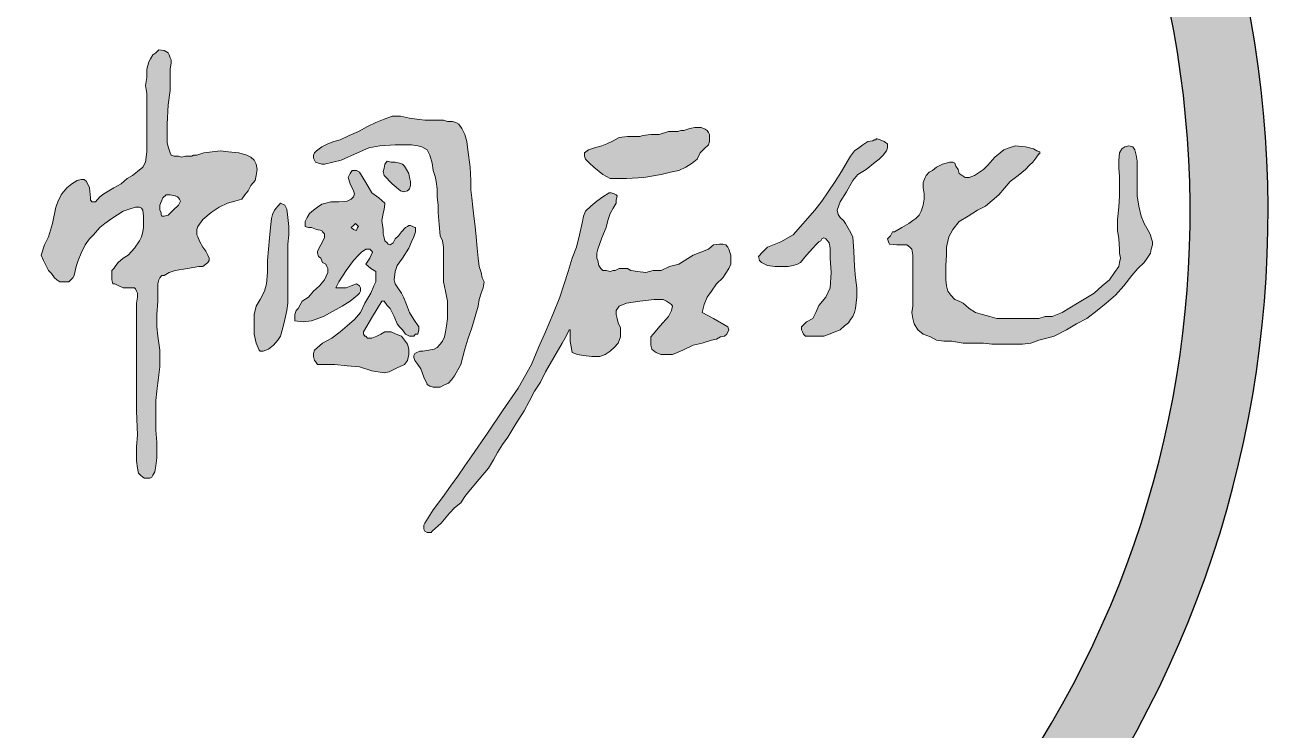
# Model space of a CAD drawing. Extents: x 24843 to 27502, y -10108 to -7552.
# Drawn here: x 27223.53 to 27230.57, y -9337.44 to -9333.45 of the extents above; entities that cross this region are included whole.
import ezdxf

# ---------------------------------------------------------------- set-up
doc = ezdxf.new("R2010")
doc.units = 0
doc.layers.get('0').update_dxf_attribs({"linetype": 'CONTINUOUS'})

msp = doc.modelspace()

# ---------------------------------------------------------------- hatches: boundary and pattern name
h = msp.add_hatch(color=1)
h.paths.add_polyline_path([(27228.4896, -9338.5134), (27228.8452, -9338.7813, 1.781679), (27218.5811, -9336.5016), (27218.9095, -9336.0721, -1.737502)])
h.paths.add_polyline_path([(27219.3606, -9337.1927), (27219.1687, -9337.7455, 0.097177), (27220.7798, -9339.4856), (27220.7798, -9338.9271, -0.098964)])
h = msp.add_hatch(color=0)
h.paths.add_polyline_path([(27224.5518, -9334.7285), (27224.5343, -9334.7055), (27224.5178, -9334.6761), (27224.5059, -9334.6476), (27224.4994, -9334.6357), (27224.4994, -9334.6182), (27224.4994, -9334.6063), (27224.5059, -9334.5897), (27224.5343, -9334.5484), (27224.5812, -9334.5089), (27224.6272, -9334.4794), (27224.6731, -9334.4565), (27224.7145, -9334.4445), (27224.7549, -9334.4335), (27224.7724, -9334.4096), (27224.7899, -9334.3866), (27224.8064, -9334.3572), (27224.8303, -9334.3287), (27224.8358, -9334.2993), (27224.8413, -9334.2653), (27224.8358, -9334.2359), (27224.8248, -9334.2129), (27224.8064, -9334.1954), (27224.7834, -9334.1844), (27224.7375, -9334.1715), (27224.6796, -9334.166), (27224.6336, -9334.1605), (27224.5867, -9334.166), (27224.5399, -9334.1715), (27224.4994, -9334.1844), (27224.482, -9334.1844), (27224.4709, -9334.1899), (27224.4535, -9334.1899), (27224.436, -9334.1899), (27224.413, -9334.1954), (27224.3956, -9334.1899), (27224.3717, -9334.1899), (27224.3551, -9334.1844), (27224.3487, -9334.1715), (27224.3432, -9334.155), (27224.3377, -9334.1375), (27224.3321, -9334.1136), (27224.3321, -9334.0677), (27224.3321, -9334.0098), (27224.3377, -9333.8995), (27224.3487, -9333.8186), (27224.3487, -9333.7782), (27224.3487, -9333.7313), (27224.3487, -9333.6973), (27224.3551, -9333.6624), (27224.3551, -9333.6449), (27224.3487, -9333.6339), (27224.3432, -9333.6164), (27224.3377, -9333.6045), (27224.3147, -9333.5925), (27224.2853, -9333.587), (27224.2678, -9333.6045), (27224.2503, -9333.6164), (27224.2384, -9333.6394), (27224.2274, -9333.6559), (27224.2163, -9333.6973), (27224.2163, -9333.7442), (27224.2099, -9333.7892), (27224.2163, -9333.8361), (27224.2163, -9333.9059), (27224.2163, -9333.9749), (27224.2163, -9334.0447), (27224.2163, -9334.1081), (27224.2163, -9334.166), (27224.2099, -9334.2239), (27224.1934, -9334.2533), (27224.1639, -9334.2763), (27224.1355, -9334.2993), (27224.106, -9334.3177), (27224.0711, -9334.3462), (27224.0307, -9334.3692), (27224.0022, -9334.3866), (27223.9728, -9334.4041), (27223.9498, -9334.4206), (27223.9259, -9334.45), (27223.9149, -9334.45), (27223.9029, -9334.45), (27223.9029, -9334.4445), (27223.8974, -9334.439), (27223.8974, -9334.4271), (27223.8919, -9334.3692), (27223.8744, -9334.3342), (27223.8625, -9334.3232), (27223.845, -9334.3232), (27223.822, -9334.3287), (27223.7926, -9334.3462), (27223.7641, -9334.3692), (27223.7347, -9334.4041), (27223.7173, -9334.439), (27223.7007, -9334.4794), (27223.6823, -9334.5723), (27223.6594, -9334.6476), (27223.6364, -9334.6936), (27223.6189, -9334.7515), (27223.6309, -9334.7809), (27223.6594, -9334.8388), (27223.6768, -9334.8554), (27223.6943, -9334.8793), (27223.7062, -9334.8912), (27223.7237, -9334.9022), (27223.7402, -9334.9022), (27223.7641, -9334.9022), (27223.7752, -9334.9022), (27223.7871, -9334.8912), (27223.7981, -9334.8793), (27223.8046, -9334.8673), (27223.8165, -9334.8158), (27223.8276, -9334.7809), (27223.845, -9334.7396), (27223.868, -9334.6936), (27223.8919, -9334.6587), (27223.9149, -9334.6357), (27223.9498, -9334.5953), (27223.9783, -9334.5723), (27224.0187, -9334.5429), (27224.0831, -9334.5024), (27224.1171, -9334.4905), (27224.152, -9334.4794), (27224.1639, -9334.4794), (27224.175, -9334.4794), (27224.1869, -9334.485), (27224.1934, -9334.4969), (27224.1989, -9334.5309), (27224.1989, -9334.5603), (27224.1989, -9334.5953), (27224.1934, -9334.6182), (27224.1869, -9334.6476), (27224.175, -9334.6706), (27224.1465, -9334.7111), (27224.1116, -9334.7515), (27224.0831, -9334.769), (27224.0537, -9334.7919), (27224.0417, -9334.8103), (27224.0307, -9334.8269), (27224.0187, -9334.8388), (27224.0187, -9334.8554), (27224.0187, -9334.8793), (27224.0187, -9334.8912), (27224.0252, -9334.9133), (27224.0362, -9334.9133), (27224.0592, -9334.9252), (27224.0831, -9334.9372), (27224.1116, -9334.9372), (27224.1355, -9334.9372), (27224.1465, -9334.9372), (27224.152, -9334.9427), (27224.1575, -9334.9546), (27224.1639, -9334.9657), (27224.1639, -9334.9886), (27224.1575, -9335.0236), (27224.1575, -9335.0759), (27224.1575, -9335.1228), (27224.1575, -9335.1862), (27224.1575, -9335.2267), (27224.1575, -9335.371), (27224.1575, -9335.4987), (27224.1575, -9335.6329), (27224.1639, -9335.7717), (27224.1575, -9335.8351), (27224.1575, -9335.916), (27224.1639, -9335.9574), (27224.1695, -9335.9859), (27224.1805, -9335.9969), (27224.1934, -9336.0088), (27224.2044, -9336.0153), (27224.2163, -9336.0153), (27224.2329, -9336.0153), (27224.2448, -9336.0088), (27224.2503, -9335.9969), (27224.2623, -9335.9794), (27224.2678, -9335.9454), (27224.2742, -9335.8986), (27224.2742, -9335.8112), (27224.2678, -9335.7423), (27224.2678, -9335.6908), (27224.2678, -9335.6329), (27224.2678, -9335.575), (27224.2742, -9335.5226), (27224.2798, -9335.4758), (27224.2853, -9335.4289), (27224.2908, -9335.3839), (27224.2908, -9335.337), (27224.2908, -9335.2901), (27224.2853, -9335.2506), (27224.2798, -9335.2092), (27224.2742, -9335.1568), (27224.2742, -9335.0879), (27224.2798, -9335.0125), (27224.2798, -9334.9546), (27224.2798, -9334.9133), (27224.2853, -9334.8912), (27224.2908, -9334.8793), (27224.3027, -9334.8673), (27224.3147, -9334.8673), (27224.3432, -9334.8498), (27224.3781, -9334.8388), (27224.448, -9334.8269), (27224.5114, -9334.8158), (27224.5343, -9334.8158), (27224.5518, -9334.803), (27224.5628, -9334.7919), (27224.5693, -9334.7809), (27224.5693, -9334.769), (27224.5628, -9334.7515)])
h.paths.add_polyline_path([(27224.3147, -9334.5309), (27224.3027, -9334.5309), (27224.2972, -9334.5199), (27224.2972, -9334.5089), (27224.2908, -9334.4969), (27224.2908, -9334.4675), (27224.2972, -9334.45), (27224.3082, -9334.4271), (27224.3266, -9334.4096), (27224.3487, -9334.4096), (27224.3781, -9334.4151), (27224.39, -9334.4206), (27224.3956, -9334.4271), (27224.4011, -9334.4335), (27224.4075, -9334.4445), (27224.3956, -9334.4675), (27224.3662, -9334.4969), (27224.3377, -9334.5254)], flags=16)
h = msp.add_hatch(color=0)
h.paths.add_polyline_path([(27225.016, -9334.8673), (27225.016, -9334.8158), (27225.016, -9334.7515), (27225.016, -9334.6881), (27225.0215, -9334.6357), (27225.0215, -9334.5897), (27225.016, -9334.5374), (27225.0104, -9334.4905), (27224.9976, -9334.4675), (27224.9746, -9334.4565), (27224.9581, -9334.473), (27224.9397, -9334.4969), (27224.9286, -9334.5199), (27224.9222, -9334.5429), (27224.9167, -9334.5953), (27224.9112, -9334.6532), (27224.9057, -9334.7166), (27224.9002, -9334.7809), (27224.9002, -9334.8498), (27224.8937, -9334.9133), (27224.8827, -9334.9546), (27224.8588, -9335.0015), (27224.8358, -9335.041), (27224.8248, -9335.0879), (27224.8248, -9335.1339), (27224.8248, -9335.1982), (27224.8358, -9335.2506), (27224.8533, -9335.2901), (27224.8588, -9335.2956), (27224.8763, -9335.2956), (27224.9057, -9335.2846), (27224.9342, -9335.2616), (27224.9581, -9335.2322), (27224.9746, -9335.2092), (27224.9865, -9335.1633), (27224.9976, -9335.1164), (27225.0104, -9335.0649), (27225.016, -9335.0236), (27225.016, -9334.9776), (27225.016, -9334.9372)])
h.paths.add_polyline_path([(27225.6998, -9335.2846), (27225.6933, -9335.2561), (27225.6759, -9335.2322), (27225.6584, -9335.2092), (27225.629, -9335.1982), (27225.6005, -9335.1862), (27225.5656, -9335.1862), (27225.5426, -9335.1982), (27225.5196, -9335.2092), (27225.4902, -9335.2212), (27225.4672, -9335.2212), (27225.4562, -9335.2092), (27225.4507, -9335.2092), (27225.4443, -9335.1982), (27225.4443, -9335.1862), (27225.4957, -9335.0989), (27225.5481, -9335.0125), (27225.5546, -9335.0125), (27225.5601, -9335.0125), (27225.5775, -9335.0355), (27225.595, -9335.053), (27225.618, -9335.0989), (27225.6354, -9335.1403), (27225.6474, -9335.1568), (27225.6649, -9335.1743), (27225.6814, -9335.1982), (27225.7053, -9335.2092), (27225.7163, -9335.2092), (27225.7283, -9335.2092), (27225.7393, -9335.1982), (27225.7512, -9335.1982), (27225.7568, -9335.1743), (27225.7568, -9335.1568), (27225.7283, -9335.1164), (27225.7053, -9335.0759), (27225.6869, -9335.03), (27225.6704, -9334.9886), (27225.6584, -9334.9657), (27225.6419, -9334.9427), (27225.6235, -9334.9133), (27225.618, -9334.8912), (27225.6235, -9334.8443), (27225.6354, -9334.8103), (27225.6649, -9334.769), (27225.6998, -9334.7111), (27225.7163, -9334.6761), (27225.7283, -9334.6476), (27225.7393, -9334.6182), (27225.7393, -9334.5953), (27225.7338, -9334.5953), (27225.7228, -9334.5897), (27225.7108, -9334.5833), (27225.6998, -9334.5833), (27225.6933, -9334.5897), (27225.6814, -9334.5953), (27225.6584, -9334.6182), (27225.6419, -9334.6412), (27225.6235, -9334.6587), (27225.6125, -9334.6817), (27225.6005, -9334.6881), (27225.595, -9334.6936), (27225.584, -9334.6881), (27225.5775, -9334.6817), (27225.5656, -9334.6706), (27225.5601, -9334.6532), (27225.5546, -9334.6302), (27225.5546, -9334.6063), (27225.5481, -9334.5539), (27225.5546, -9334.5144), (27225.5601, -9334.4905), (27225.5656, -9334.462), (27225.5656, -9334.4565), (27225.5316, -9334.4271), (27225.4902, -9334.3986), (27225.4562, -9334.3397), (27225.4213, -9334.2818), (27225.4038, -9334.2708), (27225.3799, -9334.2708), (27225.3689, -9334.2883), (27225.3569, -9334.3113), (27225.3689, -9334.3462), (27225.3864, -9334.3866), (27225.3928, -9334.4041), (27225.3864, -9334.4206), (27225.3744, -9334.4335), (27225.3514, -9334.4445), (27225.3046, -9334.45), (27225.2595, -9334.45), (27225.2301, -9334.4565), (27225.2071, -9334.462), (27225.1832, -9334.4794), (27225.1603, -9334.4969), (27225.1373, -9334.5144), (27225.1253, -9334.5374), (27225.1134, -9334.5603), (27225.1134, -9334.5897), (27225.1318, -9334.5953), (27225.1492, -9334.5953), (27225.1777, -9334.6063), (27225.2071, -9334.6118), (27225.2126, -9334.6182), (27225.2237, -9334.6302), (27225.2237, -9334.6412), (27225.2237, -9334.6532), (27225.2016, -9334.6936), (27225.1832, -9334.7285), (27225.1832, -9334.7396), (27225.1888, -9334.7579), (27225.2016, -9334.769), (27225.2126, -9334.7919), (27225.2301, -9334.803), (27225.2356, -9334.8158), (27225.2411, -9334.8269), (27225.2411, -9334.8498), (27225.2237, -9334.8912), (27225.1952, -9334.9252), (27225.1603, -9334.9546), (27225.1318, -9334.9886), (27225.0968, -9335.0125), (27225.0739, -9335.053), (27225.0619, -9335.0649), (27225.0555, -9335.0879), (27225.0555, -9335.1109), (27225.0555, -9335.1228), (27225.1024, -9335.1283), (27225.1492, -9335.1228), (27225.2182, -9335.0989), (27225.3229, -9335.041), (27225.3689, -9335.0125), (27225.4093, -9334.9776), (27225.4213, -9334.9657), (27225.4268, -9334.9546), (27225.4268, -9334.9372), (27225.4213, -9334.9252), (27225.4038, -9334.9133), (27225.3744, -9334.9252), (27225.3459, -9334.9372), (27225.3229, -9334.9372), (27225.3046, -9334.9372), (27225.288, -9334.9372), (27225.3046, -9334.9022), (27225.3459, -9334.8388), (27225.3864, -9334.7809), (27225.4149, -9334.7515), (27225.4323, -9334.734), (27225.4562, -9334.7166), (27225.4672, -9334.7166), (27225.4792, -9334.7166), (27225.4902, -9334.7285), (27225.4957, -9334.734), (27225.4792, -9334.769), (27225.4562, -9334.803), (27225.4847, -9334.8269), (27225.5141, -9334.8443), (27225.5141, -9334.8673), (27225.5141, -9334.9022), (27225.5022, -9334.9252), (27225.4847, -9334.9657), (27225.4507, -9335.0236), (27225.4268, -9335.0759), (27225.3928, -9335.1164), (27225.3514, -9335.1513), (27225.311, -9335.1862), (27225.265, -9335.2212), (27225.2126, -9335.2506), (27225.1658, -9335.2901), (27225.1603, -9335.3076), (27225.1603, -9335.325), (27225.1658, -9335.348), (27225.1722, -9335.3544), (27225.1832, -9335.371), (27225.1952, -9335.371), (27225.2356, -9335.371), (27225.2825, -9335.371), (27225.3514, -9335.3774), (27225.4213, -9335.3839), (27225.4902, -9335.4059), (27225.5601, -9335.4179), (27225.5895, -9335.4123), (27225.6354, -9335.3894), (27225.6759, -9335.371), (27225.6933, -9335.348), (27225.6998, -9335.314)])
h.paths.add_polyline_path([(27225.4038, -9334.6118), (27225.3864, -9334.6063), (27225.3744, -9334.5953), (27225.3864, -9334.5833), (27225.3983, -9334.5723), (27225.4093, -9334.5833), (27225.4149, -9334.5897), (27225.4093, -9334.5953)], flags=16)
h.paths.add_polyline_path([(27226.0353, -9334.155), (27226.0297, -9334.1081), (27226.0178, -9334.0677), (27226.0003, -9334.0328), (27225.9829, -9334.0098), (27225.9663, -9333.9988), (27225.9479, -9333.9932), (27225.9194, -9333.9932), (27225.8965, -9333.9868), (27225.8386, -9333.9868), (27225.7917, -9333.9868), (27225.7457, -9333.9804), (27225.7053, -9333.9749), (27225.6529, -9333.9638), (27225.606, -9333.9638), (27225.5601, -9333.9804), (27225.5141, -9333.9988), (27225.4672, -9334.0217), (27225.4149, -9334.0502), (27225.3634, -9334.0741), (27225.311, -9334.0971), (27225.2761, -9334.1081), (27225.2411, -9334.1201), (27225.2071, -9334.1375), (27225.1777, -9334.1605), (27225.1658, -9334.1715), (27225.1603, -9334.1844), (27225.1603, -9334.201), (27225.1658, -9334.2129), (27225.1722, -9334.2239), (27225.1888, -9334.2295), (27225.2071, -9334.2359), (27225.2237, -9334.2359), (27225.2706, -9334.2239), (27225.3165, -9334.2129), (27225.4093, -9334.1715), (27225.4737, -9334.1431), (27225.5371, -9334.132), (27225.6235, -9334.1265), (27225.6704, -9334.1265), (27225.7163, -9334.1265), (27225.7512, -9334.132), (27225.7751, -9334.1375), (27225.8036, -9334.155), (27225.8202, -9334.1844), (27225.833, -9334.2295), (27225.8386, -9334.2708), (27225.8496, -9334.3057), (27225.856, -9334.3342), (27225.8615, -9334.3756), (27225.8615, -9334.4206), (27225.8671, -9334.4675), (27225.8671, -9334.5089), (27225.8726, -9334.5778), (27225.8781, -9334.6412), (27225.891, -9334.6706), (27225.8965, -9334.7055), (27225.8965, -9334.734), (27225.8965, -9334.7579), (27225.8965, -9334.8269), (27225.8965, -9334.9022), (27225.9075, -9334.9546), (27225.9194, -9335.0125), (27225.9194, -9335.0355), (27225.9194, -9335.0649), (27225.9194, -9335.1109), (27225.9139, -9335.1513), (27225.9075, -9335.1862), (27225.902, -9335.2147), (27225.891, -9335.2377), (27225.8781, -9335.2561), (27225.8615, -9335.2736), (27225.8441, -9335.2846), (27225.8147, -9335.2901), (27225.7807, -9335.2956), (27225.7632, -9335.2956), (27225.7457, -9335.3021), (27225.7338, -9335.3076), (27225.7283, -9335.3195), (27225.7283, -9335.3315), (27225.7338, -9335.348), (27225.7512, -9335.371), (27225.7687, -9335.3949), (27225.7862, -9335.4418), (27225.8061, -9335.4868), (27225.8092, -9335.4868), (27225.8202, -9335.4932), (27225.8386, -9335.4987), (27225.8615, -9335.4987), (27225.8781, -9335.4987), (27225.902, -9335.4868), (27225.925, -9335.4758), (27225.9424, -9335.4583), (27225.9599, -9335.4353), (27225.9948, -9335.371), (27226.0178, -9335.2846), (27226.0353, -9335.2267), (27226.0582, -9335.1633), (27226.0766, -9335.0989), (27226.0932, -9335.041), (27226.0987, -9335.0015), (27226.1106, -9334.9657), (27226.1216, -9334.9372), (27226.1281, -9334.9022), (27226.1161, -9334.8793), (27226.1106, -9334.8498), (27226.0987, -9334.8158), (27226.0932, -9334.769), (27226.0876, -9334.7111), (27226.0821, -9334.6476), (27226.0766, -9334.5897), (27226.0693, -9334.5309), (27226.0637, -9334.4794), (27226.0582, -9334.4271), (27226.0527, -9334.3811), (27226.0527, -9334.3287), (27226.0472, -9334.2533)])
h.paths.add_polyline_path([(27225.6759, -9334.2478), (27225.6649, -9334.2359), (27225.6474, -9334.2295), (27225.6235, -9334.2239), (27225.6005, -9334.2239), (27225.5775, -9334.2184), (27225.5656, -9334.2359), (27225.5601, -9334.2589), (27225.5546, -9334.2763), (27225.5601, -9334.2993), (27225.606, -9334.3462), (27225.6529, -9334.3866), (27225.6704, -9334.3921), (27225.6933, -9334.3866), (27225.7053, -9334.3756), (27225.7108, -9334.3572), (27225.7108, -9334.3342), (27225.7053, -9334.3113), (27225.6998, -9334.2883), (27225.6869, -9334.2653)], flags=17)
h = msp.add_hatch(color=0)
h.paths.add_polyline_path([(27227.3505, -9334.1715), (27227.3735, -9334.1486), (27227.3974, -9334.1265), (27227.4029, -9334.1081), (27227.4029, -9334.0852), (27227.4029, -9334.0677), (27227.3974, -9334.0567), (27227.3909, -9334.0447), (27227.379, -9334.0383), (27227.356, -9334.0272), (27227.3211, -9334.0272), (27227.2926, -9334.0328), (27227.2577, -9334.0447), (27227.2402, -9334.0447), (27227.2237, -9334.0502), (27227.1713, -9334.0502), (27227.1189, -9334.0677), (27227.072, -9334.0677), (27227.026, -9334.0741), (27227.0086, -9334.0796), (27226.9856, -9334.0796), (27226.9387, -9334.0796), (27226.8928, -9334.0852), (27226.8579, -9334.1026), (27226.8229, -9334.1201), (27226.7944, -9334.132), (27226.7531, -9334.1431), (27226.7191, -9334.155), (27226.6952, -9334.1715), (27226.6952, -9334.1899), (27226.7016, -9334.2074), (27226.7246, -9334.2295), (27226.7476, -9334.2533), (27226.7999, -9334.2938), (27226.8413, -9334.3177), (27226.8863, -9334.3177), (27226.9332, -9334.3177), (27227.0325, -9334.3113), (27227.1299, -9334.2938), (27227.1823, -9334.2818), (27227.2292, -9334.2708), (27227.2696, -9334.2533), (27227.3045, -9334.2295), (27227.3339, -9334.2074)])
h.paths.add_polyline_path([(27226.9332, -9335.0236), (27227.0086, -9335.0125), (27227.0904, -9335.0015), (27227.1419, -9335.0015), (27227.1593, -9335.0125), (27227.1768, -9335.0236), (27227.1878, -9335.03), (27227.1942, -9335.041), (27227.1878, -9335.0649), (27227.1713, -9335.0989), (27227.1244, -9335.1513), (27227.084, -9335.1982), (27227.072, -9335.2147), (27227.072, -9335.2377), (27227.072, -9335.2616), (27227.0775, -9335.2846), (27227.0904, -9335.2956), (27227.1014, -9335.3021), (27227.1134, -9335.3076), (27227.1299, -9335.314), (27227.1593, -9335.314), (27227.1942, -9335.314), (27227.2521, -9335.2901), (27227.3101, -9335.2616), (27227.3624, -9335.2506), (27227.4148, -9335.2322), (27227.4433, -9335.2267), (27227.4663, -9335.2147), (27227.4893, -9335.2092), (27227.5012, -9335.1982), (27227.5123, -9335.1743), (27227.5067, -9335.1568), (27227.4259, -9335.1109), (27227.3624, -9335.0759), (27227.3735, -9335.03), (27227.3909, -9334.9886), (27227.4148, -9334.9546), (27227.4433, -9334.9133), (27227.4782, -9334.8793), (27227.5123, -9334.8269), (27227.5251, -9334.803), (27227.5251, -9334.769), (27227.5251, -9334.7515), (27227.5123, -9334.7166), (27227.5067, -9334.7055), (27227.4957, -9334.6936), (27227.4782, -9334.6881), (27227.4608, -9334.6881), (27227.4259, -9334.6936), (27227.3974, -9334.7166), (27227.3101, -9334.7515), (27227.2292, -9334.803), (27227.1768, -9334.8158), (27227.1299, -9334.8388), (27227.084, -9334.8388), (27227.0435, -9334.8498), (27226.9966, -9334.8443), (27226.9571, -9334.8388), (27226.9387, -9334.8269), (27226.9158, -9334.8269), (27226.8928, -9334.8269), (27226.8698, -9334.8388), (27226.8579, -9334.8388), (27226.8413, -9334.8443), (27226.8174, -9334.8388), (27226.7999, -9334.8388), (27226.7889, -9334.8269), (27226.777, -9334.8103), (27226.7715, -9334.7809), (27226.765, -9334.769), (27226.765, -9334.7396), (27226.7715, -9334.7166), (27226.7944, -9334.6532), (27226.8174, -9334.5953), (27226.8284, -9334.5539), (27226.8413, -9334.5144), (27226.8579, -9334.485), (27226.8753, -9334.4565), (27226.8753, -9334.439), (27226.8808, -9334.4151), (27226.8753, -9334.4096), (27226.8634, -9334.4041), (27226.8468, -9334.3986), (27226.8349, -9334.3986), (27226.7999, -9334.4206), (27226.765, -9334.4445), (27226.731, -9334.473), (27226.7016, -9334.5024), (27226.6897, -9334.5309), (27226.6841, -9334.5603), (27226.6667, -9334.6357), (27226.6501, -9334.7055), (27226.6262, -9334.769), (27226.6033, -9334.8443), (27226.5803, -9334.9133), (27226.5564, -9334.9886), (27226.5169, -9335.0879), (27226.4755, -9335.1862), (27226.4351, -9335.2736), (27226.3946, -9335.371), (27226.3193, -9335.5052), (27226.2319, -9335.6329), (27226.1455, -9335.7598), (27226.0582, -9335.8875), (27226.0178, -9335.9454), (27225.9773, -9336.0033), (27225.9369, -9336.0603), (27225.891, -9336.1247), (27225.8386, -9336.1945), (27225.7917, -9336.2699), (27225.7862, -9336.2809), (27225.7862, -9336.2928), (27225.7862, -9336.3039), (27225.7917, -9336.3158), (27225.8036, -9336.3223), (27225.8147, -9336.3223), (27225.8266, -9336.3223), (27225.833, -9336.3158), (27225.8845, -9336.2699), (27225.9305, -9336.212), (27225.9599, -9336.1826), (27225.9948, -9336.1541), (27226.0178, -9336.1191), (27226.0408, -9336.0897), (27226.0987, -9336.0208), (27226.1511, -9335.9574), (27226.1796, -9335.9105), (27226.2034, -9335.8691), (27226.2319, -9335.8241), (27226.2604, -9335.7827), (27226.3073, -9335.7074), (27226.3542, -9335.6329), (27226.3827, -9335.5805), (27226.4121, -9335.5226), (27226.4461, -9335.4702), (27226.4755, -9335.4123), (27226.5224, -9335.3315), (27226.5683, -9335.2506), (27226.5913, -9335.2092), (27226.6088, -9335.1743), (27226.6143, -9335.1743), (27226.6143, -9335.2377), (27226.6262, -9335.3021), (27226.6556, -9335.314), (27226.6897, -9335.3195), (27226.7365, -9335.325), (27226.7825, -9335.325), (27226.8119, -9335.314), (27226.8413, -9335.2956), (27226.8634, -9335.2736), (27226.8863, -9335.2506), (27226.8992, -9335.2147), (27226.8992, -9335.1862), (27226.8992, -9335.1633), (27226.8863, -9335.1339), (27226.8808, -9335.1109), (27226.8753, -9335.0879), (27226.8753, -9335.0649), (27226.8928, -9335.041)])
h = msp.add_hatch(color=0)
h.paths.add_polyline_path([(27228.1731, -9334.5723), (27228.1621, -9334.5539), (27228.1437, -9334.5374), (27228.1327, -9334.5199), (27228.1271, -9334.4969), (27228.1437, -9334.45), (27228.1795, -9334.3921), (27228.2145, -9334.3287), (27228.2429, -9334.2938), (27228.2898, -9334.2653), (27228.3413, -9334.2239), (27228.3643, -9334.2074), (27228.3872, -9334.1844), (27228.4056, -9334.1605), (27228.4111, -9334.1431), (27228.4111, -9334.132), (27228.4111, -9334.1201), (27228.4001, -9334.1136), (27228.3928, -9334.1081), (27228.3707, -9334.0971), (27228.3477, -9334.0907), (27228.3477, -9334.0971), (27228.3413, -9334.0971), (27228.3358, -9334.0971), (27228.3293, -9334.1026), (27228.3008, -9334.1081), (27228.2714, -9334.1265), (27228.2485, -9334.1431), (27228.2255, -9334.1605), (27228.2016, -9334.1899), (27228.185, -9334.2184), (27228.1501, -9334.2763), (27228.1152, -9334.3342), (27228.0747, -9334.3921), (27228.0398, -9334.4445), (27227.9994, -9334.4969), (27227.9589, -9334.5429), (27227.9185, -9334.5897), (27227.8781, -9334.6357), (27227.8082, -9334.6761), (27227.7328, -9334.7055), (27227.7034, -9334.734), (27227.6805, -9334.7579), (27227.6869, -9334.7809), (27227.6979, -9334.7919), (27227.7163, -9334.803), (27227.7328, -9334.8103), (27227.7742, -9334.8158), (27227.8137, -9334.8158), (27227.8486, -9334.8158), (27227.8781, -9334.8103), (27227.901, -9334.803), (27227.9185, -9334.7919), (27227.9525, -9334.7515), (27227.9884, -9334.7111), (27228.0049, -9334.6936), (27228.0233, -9334.6761), (27228.0343, -9334.6706), (27228.0398, -9334.6587), (27228.0518, -9334.6532), (27228.0628, -9334.6587), (27228.0803, -9334.6817), (27228.0867, -9334.7111), (27228.0867, -9334.7396), (27228.0867, -9334.769), (27228.0922, -9334.8498), (27228.0867, -9334.9372), (27228.0628, -9334.9886), (27228.0233, -9335.0355), (27228.0049, -9335.0759), (27227.9884, -9335.1109), (27227.9525, -9335.1283), (27227.924, -9335.1568), (27227.924, -9335.1743), (27227.9295, -9335.1862), (27227.936, -9335.1982), (27227.947, -9335.2092), (27227.9819, -9335.2092), (27228.0168, -9335.2092), (27228.0518, -9335.2092), (27228.0803, -9335.1982), (27228.1152, -9335.1862), (27228.1437, -9335.1743), (27228.1676, -9335.1513), (27228.1906, -9335.1339), (27228.2016, -9335.1164), (27228.2145, -9335.0989), (27228.2255, -9335.0759), (27228.231, -9335.053), (27228.2374, -9334.9886), (27228.2374, -9334.9372), (27228.231, -9334.8793), (27228.2255, -9334.8158), (27228.22, -9334.7285), (27228.2145, -9334.6476), (27228.1961, -9334.6118)])
h.paths.add_polyline_path([(27228.7825, -9334.6063), (27228.8165, -9334.5603), (27228.8689, -9334.5309), (27228.9212, -9334.4969), (27228.9672, -9334.473), (27229.0426, -9334.4096), (27229.106, -9334.3342), (27229.1519, -9334.2993), (27229.1933, -9334.2653), (27229.2163, -9334.2414), (27229.2337, -9334.2239), (27229.2512, -9334.201), (27229.2677, -9334.178), (27229.2742, -9334.178), (27229.2742, -9334.166), (27229.2567, -9334.1605), (27229.2393, -9334.1486), (27229.1933, -9334.1375), (27229.1354, -9334.132), (27229.1005, -9334.1431), (27229.0711, -9334.155), (27229.0187, -9334.1954), (27228.9791, -9334.2414), (27228.9553, -9334.2653), (27228.9323, -9334.2818), (27228.9038, -9334.2993), (27228.8744, -9334.3113), (27228.8514, -9334.3113), (27228.8339, -9334.2993), (27228.8165, -9334.2883), (27228.811, -9334.2653), (27228.799, -9334.2478), (27228.7935, -9334.2295), (27228.7825, -9334.2239), (27228.7641, -9334.2239), (27228.7236, -9334.2359), (27228.6887, -9334.2533), (27228.6657, -9334.2708), (27228.6483, -9334.2818), (27228.6308, -9334.2993), (27228.6253, -9334.3113), (27228.6133, -9334.3397), (27228.6133, -9334.3692), (27228.6198, -9334.4041), (27228.6198, -9334.4335), (27228.6133, -9334.4675), (27228.6023, -9334.5024), (27228.5913, -9334.5254), (27228.5729, -9334.5429), (27228.5554, -9334.5539), (27228.5325, -9334.5723), (27228.492, -9334.5953), (27228.4516, -9334.6182), (27228.4396, -9334.6182), (27228.4286, -9334.6412), (27228.4167, -9334.6532), (27228.4111, -9334.6587), (27228.4167, -9334.6761), (27228.4222, -9334.6881), (27228.4635, -9334.6936), (27228.5031, -9334.6936), (27228.5205, -9334.6936), (27228.5389, -9334.7055), (27228.5499, -9334.7166), (27228.5554, -9334.7515), (27228.5554, -9334.8158), (27228.5554, -9334.8793), (27228.5554, -9334.9427), (27228.5554, -9335.0125), (27228.5554, -9335.041), (27228.5499, -9335.0759), (27228.5554, -9335.1109), (27228.5619, -9335.1403), (27228.5839, -9335.1743), (27228.6133, -9335.1982), (27228.6547, -9335.2147), (27228.6887, -9335.2322), (27228.7301, -9335.2377), (27228.776, -9335.2377), (27228.8404, -9335.2506), (27228.9038, -9335.2506), (27228.9553, -9335.2506), (27229.0021, -9335.2561), (27229.0885, -9335.2561), (27229.1758, -9335.2561), (27229.2227, -9335.2506), (27229.2677, -9335.2322), (27229.3146, -9335.2212), (27229.356, -9335.2092), (27229.4249, -9335.1743), (27229.4828, -9335.1403), (27229.5407, -9335.1109), (27229.5986, -9335.0649), (27229.6501, -9335.0236), (27229.7025, -9334.9776), (27229.7494, -9334.9252), (27229.7962, -9334.8673), (27229.8302, -9334.8269), (27229.8652, -9334.7919), (27229.8826, -9334.769), (27229.9001, -9334.7396), (27229.9056, -9334.7166), (27229.912, -9334.6936), (27229.912, -9334.6761), (27229.9056, -9334.6532), (27229.9001, -9334.6357), (27229.8881, -9334.6118), (27229.8652, -9334.5723), (27229.8486, -9334.5309), (27229.8358, -9334.473), (27229.8247, -9334.4151), (27229.8247, -9334.3517), (27229.8247, -9334.2653), (27229.8247, -9334.2184), (27229.8192, -9334.1844), (27229.8128, -9334.155), (27229.8018, -9334.1375), (27229.7779, -9334.132), (27229.7549, -9334.1375), (27229.7383, -9334.1486), (27229.7264, -9334.1715), (27229.7209, -9334.2129), (27229.7209, -9334.2589), (27229.7264, -9334.3057), (27229.7264, -9334.3462), (27229.7264, -9334.4151), (27229.7209, -9334.4794), (27229.7144, -9334.5484), (27229.7144, -9334.6118), (27229.7209, -9334.6587), (27229.7264, -9334.7166), (27229.7264, -9334.7396), (27229.7319, -9334.769), (27229.7264, -9334.7919), (27229.7209, -9334.8158), (27229.697, -9334.8498), (27229.6685, -9334.8912), (27229.628, -9334.9252), (27229.5812, -9334.9657), (27229.4883, -9335.0236), (27229.401, -9335.0759), (27229.3725, -9335.0879), (27229.344, -9335.0989), (27229.3036, -9335.0989), (27229.2677, -9335.1109), (27229.2227, -9335.1109), (27229.1703, -9335.1109), (27229.1234, -9335.1109), (27229.0711, -9335.1109), (27229.0315, -9335.1109), (27228.9902, -9335.0989), (27228.9497, -9335.0879), (27228.9093, -9335.0759), (27228.8744, -9335.053), (27228.8404, -9335.0236), (27228.8165, -9335.0125), (27228.7935, -9335.0015), (27228.7696, -9334.9776), (27228.753, -9334.9546), (27228.7466, -9334.9252), (27228.7411, -9334.8912), (27228.7411, -9334.8443), (27228.7411, -9334.8103), (27228.7466, -9334.7515), (27228.7466, -9334.7055), (27228.7586, -9334.6476)])

# ---------------------------------------------------------------- linework, layer by layer
at = {"color": 0, "lineweight": 0}
for points in [[(27224.2853, -9333.587), (27224.3147, -9333.5925), (27224.3377, -9333.6045), (27224.3432, -9333.6164), (27224.3487, -9333.6339), (27224.3551, -9333.6449), (27224.3551, -9333.6624), (27224.3487, -9333.6973), (27224.3487, -9333.7313), (27224.3487, -9333.7782), (27224.3487, -9333.8186), (27224.3377, -9333.8995), (27224.3321, -9334.0098), (27224.3321, -9334.0677), (27224.3321, -9334.1136), (27224.3377, -9334.1375), (27224.3432, -9334.155), (27224.3487, -9334.1715), (27224.3551, -9334.1844), (27224.3717, -9334.1899), (27224.3956, -9334.1899), (27224.413, -9334.1954), (27224.436, -9334.1899), (27224.4535, -9334.1899), (27224.4709, -9334.1899), (27224.482, -9334.1844), (27224.4994, -9334.1844), (27224.5399, -9334.1715), (27224.5867, -9334.166), (27224.6336, -9334.1605), (27224.6796, -9334.166), (27224.7375, -9334.1715), (27224.7834, -9334.1844), (27224.8064, -9334.1954), (27224.8248, -9334.2129), (27224.8358, -9334.2359), (27224.8413, -9334.2653), (27224.8358, -9334.2993), (27224.8303, -9334.3287), (27224.8064, -9334.3572), (27224.7899, -9334.3866), (27224.7724, -9334.4096), (27224.7549, -9334.4335), (27224.7145, -9334.4445), (27224.6731, -9334.4565), (27224.6272, -9334.4794), (27224.5812, -9334.5089), (27224.5343, -9334.5484), (27224.5059, -9334.5897), (27224.4994, -9334.6063), (27224.4994, -9334.6182), (27224.4994, -9334.6357), (27224.5059, -9334.6476), (27224.5178, -9334.6761), (27224.5343, -9334.7055), (27224.5518, -9334.7285), (27224.5628, -9334.7515), (27224.5693, -9334.769), (27224.5693, -9334.7809), (27224.5628, -9334.7919), (27224.5518, -9334.803), (27224.5343, -9334.8158), (27224.5114, -9334.8158), (27224.448, -9334.8269), (27224.3781, -9334.8388), (27224.3432, -9334.8498), (27224.3147, -9334.8673), (27224.3027, -9334.8673), (27224.2908, -9334.8793), (27224.2853, -9334.8912), (27224.2798, -9334.9133), (27224.2798, -9334.9546), (27224.2798, -9335.0125), (27224.2742, -9335.0879), (27224.2742, -9335.1568), (27224.2798, -9335.2092), (27224.2853, -9335.2506), (27224.2908, -9335.2901), (27224.2908, -9335.337), (27224.2908, -9335.3839), (27224.2853, -9335.4289), (27224.2798, -9335.4758), (27224.2742, -9335.5226), (27224.2678, -9335.575), (27224.2678, -9335.6329), (27224.2678, -9335.6908), (27224.2678, -9335.7423), (27224.2742, -9335.8112), (27224.2742, -9335.8986), (27224.2678, -9335.9454), (27224.2623, -9335.9794), (27224.2503, -9335.9969), (27224.2448, -9336.0088), (27224.2329, -9336.0153), (27224.2163, -9336.0153), (27224.2044, -9336.0153), (27224.1934, -9336.0088), (27224.1805, -9335.9969), (27224.1695, -9335.9859), (27224.1639, -9335.9574), (27224.1575, -9335.916), (27224.1575, -9335.8351), (27224.1639, -9335.7717), (27224.1575, -9335.6329), (27224.1575, -9335.4987), (27224.1575, -9335.371), (27224.1575, -9335.2267), (27224.1575, -9335.1862), (27224.1575, -9335.1228), (27224.1575, -9335.0759), (27224.1575, -9335.0236), (27224.1639, -9334.9886), (27224.1639, -9334.9657), (27224.1575, -9334.9546), (27224.152, -9334.9427), (27224.1465, -9334.9372), (27224.1355, -9334.9372), (27224.1116, -9334.9372), (27224.0831, -9334.9372), (27224.0592, -9334.9252), (27224.0362, -9334.9133), (27224.0252, -9334.9133), (27224.0187, -9334.8912), (27224.0187, -9334.8793), (27224.0187, -9334.8554), (27224.0187, -9334.8388), (27224.0307, -9334.8269), (27224.0417, -9334.8103), (27224.0537, -9334.7919), (27224.0831, -9334.769), (27224.1116, -9334.7515), (27224.1465, -9334.7111), (27224.175, -9334.6706), (27224.1869, -9334.6476), (27224.1934, -9334.6182), (27224.1989, -9334.5953), (27224.1989, -9334.5603), (27224.1989, -9334.5309), (27224.1934, -9334.4969), (27224.1869, -9334.485), (27224.175, -9334.4794), (27224.1639, -9334.4794), (27224.152, -9334.4794), (27224.1171, -9334.4905), (27224.0831, -9334.5024), (27224.0187, -9334.5429), (27223.9783, -9334.5723), (27223.9498, -9334.5953), (27223.9149, -9334.6357), (27223.8919, -9334.6587), (27223.868, -9334.6936), (27223.845, -9334.7396), (27223.8276, -9334.7809), (27223.8165, -9334.8158), (27223.8046, -9334.8673), (27223.7981, -9334.8793), (27223.7871, -9334.8912), (27223.7752, -9334.9022), (27223.7641, -9334.9022), (27223.7402, -9334.9022), (27223.7237, -9334.9022), (27223.7062, -9334.8912), (27223.6943, -9334.8793), (27223.6768, -9334.8554), (27223.6594, -9334.8388), (27223.6309, -9334.7809), (27223.6189, -9334.7515), (27223.6364, -9334.6936), (27223.6594, -9334.6476), (27223.6823, -9334.5723), (27223.7007, -9334.4794), (27223.7173, -9334.439), (27223.7347, -9334.4041), (27223.7641, -9334.3692), (27223.7926, -9334.3462), (27223.822, -9334.3287), (27223.845, -9334.3232), (27223.8625, -9334.3232), (27223.8744, -9334.3342), (27223.8919, -9334.3692), (27223.8974, -9334.4271), (27223.8974, -9334.439), (27223.9029, -9334.4445), (27223.9029, -9334.45), (27223.9149, -9334.45), (27223.9259, -9334.45), (27223.9498, -9334.4206), (27223.9728, -9334.4041), (27224.0022, -9334.3866), (27224.0307, -9334.3692), (27224.0711, -9334.3462), (27224.106, -9334.3177), (27224.1355, -9334.2993), (27224.1639, -9334.2763), (27224.1934, -9334.2533), (27224.2099, -9334.2239), (27224.2163, -9334.166), (27224.2163, -9334.1081), (27224.2163, -9334.0447), (27224.2163, -9333.9749), (27224.2163, -9333.9059), (27224.2163, -9333.8361), (27224.2099, -9333.7892), (27224.2163, -9333.7442), (27224.2163, -9333.6973), (27224.2274, -9333.6559), (27224.2384, -9333.6394), (27224.2503, -9333.6164), (27224.2678, -9333.6045), (27224.2853, -9333.587)], [(27225.606, -9333.9638), (27225.6529, -9333.9638), (27225.7053, -9333.9749), (27225.7457, -9333.9804), (27225.7917, -9333.9868), (27225.8386, -9333.9868), (27225.8965, -9333.9868), (27225.9194, -9333.9932), (27225.9479, -9333.9932), (27225.9663, -9333.9988), (27225.9829, -9334.0098), (27226.0003, -9334.0328), (27226.0178, -9334.0677), (27226.0297, -9334.1081), (27226.0353, -9334.155), (27226.0472, -9334.2533), (27226.0527, -9334.3287), (27226.0527, -9334.3811), (27226.0582, -9334.4271), (27226.0637, -9334.4794), (27226.0693, -9334.5309), (27226.0766, -9334.5897), (27226.0821, -9334.6476), (27226.0876, -9334.7111), (27226.0932, -9334.769), (27226.0987, -9334.8158), (27226.1106, -9334.8498), (27226.1161, -9334.8793), (27226.1281, -9334.9022), (27226.1216, -9334.9372), (27226.1106, -9334.9657), (27226.0987, -9335.0015), (27226.0932, -9335.041), (27226.0766, -9335.0989), (27226.0582, -9335.1633), (27226.0353, -9335.2267), (27226.0178, -9335.2846), (27225.9948, -9335.371), (27225.9599, -9335.4353), (27225.9424, -9335.4583), (27225.925, -9335.4758), (27225.902, -9335.4868), (27225.8781, -9335.4987), (27225.8615, -9335.4987), (27225.8386, -9335.4987), (27225.8202, -9335.4932), (27225.8092, -9335.4868), (27225.8036, -9335.4868), (27225.8036, -9335.4813), (27225.7862, -9335.4418), (27225.7687, -9335.3949), (27225.7512, -9335.371), (27225.7338, -9335.348), (27225.7283, -9335.3315), (27225.7283, -9335.3195), (27225.7338, -9335.3076), (27225.7457, -9335.3021), (27225.7632, -9335.2956), (27225.7807, -9335.2956), (27225.8147, -9335.2901), (27225.8441, -9335.2846), (27225.8615, -9335.2736), (27225.8781, -9335.2561), (27225.891, -9335.2377), (27225.902, -9335.2147), (27225.9075, -9335.1862), (27225.9139, -9335.1513), (27225.9194, -9335.1109), (27225.9194, -9335.0649), (27225.9194, -9335.0355), (27225.9194, -9335.0125), (27225.9075, -9334.9546), (27225.8965, -9334.9022), (27225.8965, -9334.8269), (27225.8965, -9334.7579), (27225.8965, -9334.734), (27225.8965, -9334.7055), (27225.891, -9334.6706), (27225.8781, -9334.6412), (27225.8726, -9334.5778), (27225.8671, -9334.5089), (27225.8671, -9334.4675), (27225.8615, -9334.4206), (27225.8615, -9334.3756), (27225.856, -9334.3342), (27225.8496, -9334.3057), (27225.8386, -9334.2708), (27225.833, -9334.2295), (27225.8202, -9334.1844), (27225.8036, -9334.155), (27225.7751, -9334.1375), (27225.7512, -9334.132), (27225.7163, -9334.1265), (27225.6704, -9334.1265), (27225.6235, -9334.1265), (27225.5371, -9334.132), (27225.4737, -9334.1431), (27225.4093, -9334.1715), (27225.3165, -9334.2129), (27225.2706, -9334.2239), (27225.2237, -9334.2359), (27225.2071, -9334.2359), (27225.1888, -9334.2295), (27225.1722, -9334.2239), (27225.1658, -9334.2129), (27225.1603, -9334.201), (27225.1603, -9334.1844), (27225.1658, -9334.1715), (27225.1777, -9334.1605), (27225.2071, -9334.1375), (27225.2411, -9334.1201), (27225.2761, -9334.1081), (27225.311, -9334.0971), (27225.3634, -9334.0741), (27225.4149, -9334.0502), (27225.4672, -9334.0217), (27225.5141, -9333.9988), (27225.5601, -9333.9804), (27225.606, -9333.9638)], [(27227.3211, -9334.0272), (27227.356, -9334.0272), (27227.379, -9334.0383), (27227.3909, -9334.0447), (27227.3974, -9334.0567), (27227.4029, -9334.0677), (27227.4029, -9334.0852), (27227.4029, -9334.1081), (27227.3974, -9334.1265), (27227.3735, -9334.1486), (27227.3505, -9334.1715), (27227.3339, -9334.2074), (27227.3045, -9334.2295), (27227.2696, -9334.2533), (27227.2292, -9334.2708), (27227.1823, -9334.2818), (27227.1299, -9334.2938), (27227.0325, -9334.3113), (27226.9332, -9334.3177), (27226.8863, -9334.3177), (27226.8413, -9334.3177), (27226.7999, -9334.2938), (27226.7476, -9334.2533), (27226.7246, -9334.2295), (27226.7016, -9334.2074), (27226.6952, -9334.1899), (27226.6952, -9334.1715), (27226.7191, -9334.155), (27226.7531, -9334.1431), (27226.7944, -9334.132), (27226.8229, -9334.1201), (27226.8579, -9334.1026), (27226.8928, -9334.0852), (27226.9387, -9334.0796), (27226.9856, -9334.0796), (27227.0086, -9334.0796), (27227.026, -9334.0741), (27227.072, -9334.0677), (27227.1189, -9334.0677), (27227.1713, -9334.0502), (27227.2237, -9334.0502), (27227.2402, -9334.0447), (27227.2577, -9334.0447), (27227.2926, -9334.0328), (27227.3211, -9334.0272)], [(27228.3477, -9334.0907), (27228.3707, -9334.0971), (27228.3928, -9334.1081), (27228.4001, -9334.1136), (27228.4111, -9334.1201), (27228.4111, -9334.132), (27228.4111, -9334.1431), (27228.4056, -9334.1605), (27228.3872, -9334.1844), (27228.3643, -9334.2074), (27228.3413, -9334.2239), (27228.2898, -9334.2653), (27228.2429, -9334.2938), (27228.2145, -9334.3287), (27228.1795, -9334.3921), (27228.1437, -9334.45), (27228.1271, -9334.4969), (27228.1327, -9334.5199), (27228.1437, -9334.5374), (27228.1621, -9334.5539), (27228.1731, -9334.5723), (27228.1961, -9334.6118), (27228.2145, -9334.6476), (27228.22, -9334.7285), (27228.2255, -9334.8158), (27228.231, -9334.8793), (27228.2374, -9334.9372), (27228.2374, -9334.9886), (27228.231, -9335.053), (27228.2255, -9335.0759), (27228.2145, -9335.0989), (27228.2016, -9335.1164), (27228.1906, -9335.1339), (27228.1676, -9335.1513), (27228.1437, -9335.1743), (27228.1152, -9335.1862), (27228.0803, -9335.1982), (27228.0518, -9335.2092), (27228.0168, -9335.2092), (27227.9819, -9335.2092), (27227.947, -9335.2092), (27227.936, -9335.1982), (27227.9295, -9335.1862), (27227.924, -9335.1743), (27227.924, -9335.1568), (27227.9525, -9335.1283), (27227.9884, -9335.1109), (27228.0049, -9335.0759), (27228.0233, -9335.0355), (27228.0628, -9334.9886), (27228.0867, -9334.9372), (27228.0922, -9334.8498), (27228.0867, -9334.769), (27228.0867, -9334.7396), (27228.0867, -9334.7111), (27228.0803, -9334.6817), (27228.0628, -9334.6587), (27228.0518, -9334.6532), (27228.0398, -9334.6587), (27228.0343, -9334.6706), (27228.0233, -9334.6761), (27228.0049, -9334.6936), (27227.9884, -9334.7111), (27227.9525, -9334.7515), (27227.9185, -9334.7919), (27227.901, -9334.803), (27227.8781, -9334.8103), (27227.8486, -9334.8158), (27227.8137, -9334.8158), (27227.7742, -9334.8158), (27227.7328, -9334.8103), (27227.7163, -9334.803), (27227.6979, -9334.7919), (27227.6869, -9334.7809), (27227.6805, -9334.7579), (27227.7034, -9334.734), (27227.7328, -9334.7055), (27227.8082, -9334.6761), (27227.8781, -9334.6357), (27227.9185, -9334.5897), (27227.9589, -9334.5429), (27227.9994, -9334.4969), (27228.0398, -9334.4445), (27228.0747, -9334.3921), (27228.1152, -9334.3342), (27228.1501, -9334.2763), (27228.185, -9334.2184), (27228.2016, -9334.1899), (27228.2255, -9334.1605), (27228.2485, -9334.1431), (27228.2714, -9334.1265), (27228.3008, -9334.1081), (27228.3293, -9334.1026), (27228.3358, -9334.0971), (27228.3413, -9334.0971), (27228.3477, -9334.0971), (27228.3477, -9334.0907)], [(27229.1354, -9334.132), (27229.1933, -9334.1375), (27229.2393, -9334.1486), (27229.2567, -9334.1605), (27229.2742, -9334.166), (27229.2742, -9334.178), (27229.2677, -9334.178), (27229.2512, -9334.201), (27229.2337, -9334.2239), (27229.2163, -9334.2414), (27229.1933, -9334.2653), (27229.1519, -9334.2993), (27229.106, -9334.3342), (27229.0426, -9334.4096), (27228.9672, -9334.473), (27228.9212, -9334.4969), (27228.8689, -9334.5309), (27228.8165, -9334.5603), (27228.7825, -9334.6063), (27228.7586, -9334.6476), (27228.7466, -9334.7055), (27228.7466, -9334.7515), (27228.7411, -9334.8103), (27228.7411, -9334.8443), (27228.7411, -9334.8912), (27228.7466, -9334.9252), (27228.753, -9334.9546), (27228.7696, -9334.9776), (27228.7935, -9335.0015), (27228.8165, -9335.0125), (27228.8404, -9335.0236), (27228.8744, -9335.053), (27228.9093, -9335.0759), (27228.9497, -9335.0879), (27228.9902, -9335.0989), (27229.0315, -9335.1109), (27229.0711, -9335.1109), (27229.1234, -9335.1109), (27229.1703, -9335.1109), (27229.2227, -9335.1109), (27229.2677, -9335.1109), (27229.3036, -9335.0989), (27229.344, -9335.0989), (27229.3725, -9335.0879), (27229.401, -9335.0759), (27229.4883, -9335.0236), (27229.5812, -9334.9657), (27229.628, -9334.9252), (27229.6685, -9334.8912), (27229.697, -9334.8498), (27229.7209, -9334.8158), (27229.7264, -9334.7919), (27229.7319, -9334.769), (27229.7264, -9334.7396), (27229.7264, -9334.7166), (27229.7209, -9334.6587), (27229.7144, -9334.6118), (27229.7144, -9334.5484), (27229.7209, -9334.4794), (27229.7264, -9334.4151), (27229.7264, -9334.3462), (27229.7264, -9334.3057), (27229.7209, -9334.2589), (27229.7209, -9334.2129), (27229.7264, -9334.1715), (27229.7383, -9334.1486), (27229.7549, -9334.1375), (27229.7779, -9334.132), (27229.8018, -9334.1375), (27229.8128, -9334.155), (27229.8192, -9334.1844), (27229.8247, -9334.2184), (27229.8247, -9334.2653), (27229.8247, -9334.3517), (27229.8247, -9334.4151), (27229.8358, -9334.473), (27229.8486, -9334.5309), (27229.8652, -9334.5723), (27229.8881, -9334.6118), (27229.9001, -9334.6357), (27229.9056, -9334.6532), (27229.912, -9334.6761), (27229.912, -9334.6936), (27229.9056, -9334.7166), (27229.9001, -9334.7396), (27229.8826, -9334.769), (27229.8652, -9334.7919), (27229.8302, -9334.8269), (27229.7962, -9334.8673), (27229.7494, -9334.9252), (27229.7025, -9334.9776), (27229.6501, -9335.0236), (27229.5986, -9335.0649), (27229.5407, -9335.1109), (27229.4828, -9335.1403), (27229.4249, -9335.1743), (27229.356, -9335.2092), (27229.3146, -9335.2212), (27229.2677, -9335.2322), (27229.2227, -9335.2506), (27229.1758, -9335.2561), (27229.0885, -9335.2561), (27229.0021, -9335.2561), (27228.9553, -9335.2506), (27228.9038, -9335.2506), (27228.8404, -9335.2506), (27228.776, -9335.2377), (27228.7301, -9335.2377), (27228.6887, -9335.2322), (27228.6547, -9335.2147), (27228.6133, -9335.1982), (27228.5839, -9335.1743), (27228.5619, -9335.1403), (27228.5554, -9335.1109), (27228.5499, -9335.0759), (27228.5554, -9335.041), (27228.5554, -9335.0125), (27228.5554, -9334.9427), (27228.5554, -9334.8793), (27228.5554, -9334.8158), (27228.5554, -9334.7515), (27228.5499, -9334.7166), (27228.5389, -9334.7055), (27228.5205, -9334.6936), (27228.5031, -9334.6936), (27228.4635, -9334.6936), (27228.4222, -9334.6881), (27228.4167, -9334.6761), (27228.4111, -9334.6587), (27228.4167, -9334.6532), (27228.4286, -9334.6412), (27228.4396, -9334.6182), (27228.4516, -9334.6182), (27228.492, -9334.5953), (27228.5325, -9334.5723), (27228.5554, -9334.5539), (27228.5729, -9334.5429), (27228.5913, -9334.5254), (27228.6023, -9334.5024), (27228.6133, -9334.4675), (27228.6198, -9334.4335), (27228.6198, -9334.4041), (27228.6133, -9334.3692), (27228.6133, -9334.3397), (27228.6253, -9334.3113), (27228.6308, -9334.2993), (27228.6483, -9334.2818), (27228.6657, -9334.2708), (27228.6887, -9334.2533), (27228.7236, -9334.2359), (27228.7641, -9334.2239), (27228.7825, -9334.2239), (27228.7935, -9334.2295), (27228.799, -9334.2478), (27228.811, -9334.2653), (27228.8165, -9334.2883), (27228.8339, -9334.2993), (27228.8514, -9334.3113), (27228.8744, -9334.3113), (27228.9038, -9334.2993), (27228.9323, -9334.2818), (27228.9553, -9334.2653), (27228.9791, -9334.2414), (27229.0187, -9334.1954), (27229.0711, -9334.155), (27229.1005, -9334.1431), (27229.1354, -9334.132)], [(27225.5775, -9334.2184), (27225.6005, -9334.2239), (27225.6235, -9334.2239), (27225.6474, -9334.2295), (27225.6649, -9334.2359), (27225.6759, -9334.2478), (27225.6869, -9334.2653), (27225.6998, -9334.2883), (27225.7053, -9334.3113), (27225.7108, -9334.3342), (27225.7108, -9334.3572), (27225.7053, -9334.3756), (27225.6933, -9334.3866), (27225.6704, -9334.3921), (27225.6529, -9334.3866), (27225.606, -9334.3462), (27225.5601, -9334.2993), (27225.5546, -9334.2763), (27225.5601, -9334.2589), (27225.5656, -9334.2359), (27225.5775, -9334.2184)], [(27225.3799, -9334.2708), (27225.4038, -9334.2708), (27225.4213, -9334.2818), (27225.4562, -9334.3397), (27225.4902, -9334.3986), (27225.5316, -9334.4271), (27225.5656, -9334.4565), (27225.5656, -9334.462), (27225.5601, -9334.4905), (27225.5546, -9334.5144), (27225.5481, -9334.5539), (27225.5546, -9334.6063), (27225.5546, -9334.6302), (27225.5601, -9334.6532), (27225.5656, -9334.6706), (27225.5775, -9334.6817), (27225.584, -9334.6881), (27225.595, -9334.6936), (27225.6005, -9334.6881), (27225.6125, -9334.6817), (27225.6235, -9334.6587), (27225.6419, -9334.6412), (27225.6584, -9334.6182), (27225.6814, -9334.5953), (27225.6933, -9334.5897), (27225.6998, -9334.5833), (27225.7108, -9334.5833), (27225.7228, -9334.5897), (27225.7338, -9334.5953), (27225.7393, -9334.5953), (27225.7393, -9334.6182), (27225.7283, -9334.6476), (27225.7163, -9334.6761), (27225.6998, -9334.7111), (27225.6649, -9334.769), (27225.6354, -9334.8103), (27225.6235, -9334.8443), (27225.618, -9334.8912), (27225.6235, -9334.9133), (27225.6419, -9334.9427), (27225.6584, -9334.9657), (27225.6704, -9334.9886), (27225.6869, -9335.03), (27225.7053, -9335.0759), (27225.7283, -9335.1164), (27225.7568, -9335.1568), (27225.7568, -9335.1743), (27225.7512, -9335.1982), (27225.7393, -9335.1982), (27225.7283, -9335.2092), (27225.7163, -9335.2092), (27225.7053, -9335.2092), (27225.6814, -9335.1982), (27225.6649, -9335.1743), (27225.6474, -9335.1568), (27225.6354, -9335.1403), (27225.618, -9335.0989), (27225.595, -9335.053), (27225.5775, -9335.0355), (27225.5601, -9335.0125), (27225.5546, -9335.0125), (27225.5481, -9335.0125), (27225.4957, -9335.0989), (27225.4443, -9335.1862), (27225.4443, -9335.1982), (27225.4507, -9335.2092), (27225.4562, -9335.2092), (27225.4672, -9335.2212), (27225.4902, -9335.2212), (27225.5196, -9335.2092), (27225.5426, -9335.1982), (27225.5656, -9335.1862), (27225.6005, -9335.1862), (27225.629, -9335.1982), (27225.6584, -9335.2092), (27225.6759, -9335.2322), (27225.6933, -9335.2561), (27225.6998, -9335.2846), (27225.6998, -9335.314), (27225.6933, -9335.348), (27225.6759, -9335.371), (27225.6354, -9335.3894), (27225.5895, -9335.4123), (27225.5601, -9335.4179), (27225.4902, -9335.4059), (27225.4213, -9335.3839), (27225.3514, -9335.3774), (27225.2825, -9335.371), (27225.2356, -9335.371), (27225.1952, -9335.371), (27225.1832, -9335.371), (27225.1722, -9335.3544), (27225.1658, -9335.348), (27225.1603, -9335.325), (27225.1603, -9335.3076), (27225.1658, -9335.2901), (27225.2126, -9335.2506), (27225.265, -9335.2212), (27225.311, -9335.1862), (27225.3514, -9335.1513), (27225.3928, -9335.1164), (27225.4268, -9335.0759), (27225.4507, -9335.0236), (27225.4847, -9334.9657), (27225.5022, -9334.9252), (27225.5141, -9334.9022), (27225.5141, -9334.8673), (27225.5141, -9334.8443), (27225.4847, -9334.8269), (27225.4562, -9334.803), (27225.4792, -9334.769), (27225.4957, -9334.734), (27225.4902, -9334.7285), (27225.4792, -9334.7166), (27225.4672, -9334.7166), (27225.4562, -9334.7166), (27225.4323, -9334.734), (27225.4149, -9334.7515), (27225.3864, -9334.7809), (27225.3459, -9334.8388), (27225.3046, -9334.9022), (27225.288, -9334.9372), (27225.3046, -9334.9372), (27225.3229, -9334.9372), (27225.3459, -9334.9372), (27225.3744, -9334.9252), (27225.4038, -9334.9133), (27225.4213, -9334.9252), (27225.4268, -9334.9372), (27225.4268, -9334.9546), (27225.4213, -9334.9657), (27225.4093, -9334.9776), (27225.3689, -9335.0125), (27225.3229, -9335.041), (27225.2182, -9335.0989), (27225.1492, -9335.1228), (27225.1024, -9335.1283), (27225.0555, -9335.1228), (27225.0555, -9335.1109), (27225.0555, -9335.0879), (27225.0619, -9335.0649), (27225.0739, -9335.053), (27225.0968, -9335.0125), (27225.1318, -9334.9886), (27225.1603, -9334.9546), (27225.1952, -9334.9252), (27225.2237, -9334.8912), (27225.2411, -9334.8498), (27225.2411, -9334.8269), (27225.2356, -9334.8158), (27225.2301, -9334.803), (27225.2126, -9334.7919), (27225.2016, -9334.769), (27225.1888, -9334.7579), (27225.1832, -9334.7396), (27225.1832, -9334.7285), (27225.2016, -9334.6936), (27225.2237, -9334.6532), (27225.2237, -9334.6412), (27225.2237, -9334.6302), (27225.2126, -9334.6182), (27225.2071, -9334.6118), (27225.1777, -9334.6063), (27225.1492, -9334.5953), (27225.1318, -9334.5953), (27225.1134, -9334.5897), (27225.1134, -9334.5603), (27225.1253, -9334.5374), (27225.1373, -9334.5144), (27225.1603, -9334.4969), (27225.1832, -9334.4794), (27225.2071, -9334.462), (27225.2301, -9334.4565), (27225.2595, -9334.45), (27225.3046, -9334.45), (27225.3514, -9334.4445), (27225.3744, -9334.4335), (27225.3864, -9334.4206), (27225.3928, -9334.4041), (27225.3864, -9334.3866), (27225.3689, -9334.3462), (27225.3569, -9334.3113), (27225.3689, -9334.2883), (27225.3799, -9334.2708)], [(27226.8349, -9334.3986), (27226.8468, -9334.3986), (27226.8634, -9334.4041), (27226.8753, -9334.4096), (27226.8808, -9334.4151), (27226.8753, -9334.439), (27226.8753, -9334.4565), (27226.8579, -9334.485), (27226.8413, -9334.5144), (27226.8284, -9334.5539), (27226.8174, -9334.5953), (27226.7944, -9334.6532), (27226.7715, -9334.7166), (27226.765, -9334.7396), (27226.765, -9334.769), (27226.7715, -9334.7809), (27226.777, -9334.8103), (27226.7889, -9334.8269), (27226.7999, -9334.8388), (27226.8174, -9334.8388), (27226.8413, -9334.8443), (27226.8579, -9334.8388), (27226.8698, -9334.8388), (27226.8928, -9334.8269), (27226.9158, -9334.8269), (27226.9387, -9334.8269), (27226.9571, -9334.8388), (27226.9966, -9334.8443), (27227.0435, -9334.8498), (27227.084, -9334.8388), (27227.1299, -9334.8388), (27227.1768, -9334.8158), (27227.2292, -9334.803), (27227.3101, -9334.7515), (27227.3974, -9334.7166), (27227.4259, -9334.6936), (27227.4608, -9334.6881), (27227.4782, -9334.6881), (27227.4957, -9334.6936), (27227.5067, -9334.7055), (27227.5123, -9334.7166), (27227.5251, -9334.7515), (27227.5251, -9334.769), (27227.5251, -9334.803), (27227.5123, -9334.8269), (27227.4782, -9334.8793), (27227.4433, -9334.9133), (27227.4148, -9334.9546), (27227.3909, -9334.9886), (27227.3735, -9335.03), (27227.3624, -9335.0759), (27227.4259, -9335.1109), (27227.5067, -9335.1568), (27227.5123, -9335.1743), (27227.5012, -9335.1982), (27227.4893, -9335.2092), (27227.4663, -9335.2147), (27227.4433, -9335.2267), (27227.4148, -9335.2322), (27227.3624, -9335.2506), (27227.3101, -9335.2616), (27227.2521, -9335.2901), (27227.1942, -9335.314), (27227.1593, -9335.314), (27227.1299, -9335.314), (27227.1134, -9335.3076), (27227.1014, -9335.3021), (27227.0904, -9335.2956), (27227.0775, -9335.2846), (27227.072, -9335.2616), (27227.072, -9335.2377), (27227.072, -9335.2147), (27227.084, -9335.1982), (27227.1244, -9335.1513), (27227.1713, -9335.0989), (27227.1878, -9335.0649), (27227.1942, -9335.041), (27227.1878, -9335.03), (27227.1768, -9335.0236), (27227.1593, -9335.0125), (27227.1419, -9335.0015), (27227.0904, -9335.0015), (27227.0086, -9335.0125), (27226.9332, -9335.0236), (27226.8928, -9335.041), (27226.8753, -9335.0649), (27226.8753, -9335.0879), (27226.8808, -9335.1109), (27226.8863, -9335.1339), (27226.8992, -9335.1633), (27226.8992, -9335.1862), (27226.8992, -9335.2147), (27226.8863, -9335.2506), (27226.8634, -9335.2736), (27226.8413, -9335.2956), (27226.8119, -9335.314), (27226.7825, -9335.325), (27226.7365, -9335.325), (27226.6897, -9335.3195), (27226.6556, -9335.314), (27226.6262, -9335.3021), (27226.6143, -9335.2377), (27226.6143, -9335.1743), (27226.6088, -9335.1743), (27226.5913, -9335.2092), (27226.5683, -9335.2506), (27226.5224, -9335.3315), (27226.4755, -9335.4123), (27226.4461, -9335.4702), (27226.4121, -9335.5226), (27226.3827, -9335.5805), (27226.3542, -9335.6329), (27226.3073, -9335.7074), (27226.2604, -9335.7827), (27226.2319, -9335.8241), (27226.2034, -9335.8691), (27226.1796, -9335.9105), (27226.1511, -9335.9574), (27226.0987, -9336.0208), (27226.0408, -9336.0897), (27226.0178, -9336.1191), (27225.9948, -9336.1541), (27225.9599, -9336.1826), (27225.9305, -9336.212), (27225.8845, -9336.2699), (27225.833, -9336.3158), (27225.8266, -9336.3223), (27225.8147, -9336.3223), (27225.8036, -9336.3223), (27225.7917, -9336.3158), (27225.7862, -9336.3039), (27225.7862, -9336.2928), (27225.7862, -9336.2809), (27225.7917, -9336.2699), (27225.8386, -9336.1945), (27225.891, -9336.1247), (27225.9369, -9336.0603), (27225.9773, -9336.0033), (27226.0178, -9335.9454), (27226.0582, -9335.8875), (27226.1455, -9335.7598), (27226.2319, -9335.6329), (27226.3193, -9335.5052), (27226.3946, -9335.371), (27226.4351, -9335.2736), (27226.4755, -9335.1862), (27226.5169, -9335.0879), (27226.5564, -9334.9886), (27226.5803, -9334.9133), (27226.6033, -9334.8443), (27226.6262, -9334.769), (27226.6501, -9334.7055), (27226.6667, -9334.6357), (27226.6841, -9334.5603), (27226.6897, -9334.5309), (27226.7016, -9334.5024), (27226.731, -9334.473), (27226.765, -9334.4445), (27226.7999, -9334.4206), (27226.8349, -9334.3986)], [(27224.3266, -9334.4096), (27224.3082, -9334.4271), (27224.2972, -9334.45), (27224.2908, -9334.4675), (27224.2908, -9334.4969), (27224.2972, -9334.5089), (27224.2972, -9334.5199), (27224.3027, -9334.5309), (27224.3147, -9334.5309), (27224.3377, -9334.5254), (27224.3662, -9334.4969), (27224.3956, -9334.4675), (27224.4075, -9334.4445), (27224.4011, -9334.4335), (27224.3956, -9334.4271), (27224.39, -9334.4206), (27224.3781, -9334.4151), (27224.3487, -9334.4096), (27224.3266, -9334.4096)], [(27224.9746, -9334.4565), (27224.9976, -9334.4675), (27225.0104, -9334.4905), (27225.016, -9334.5374), (27225.0215, -9334.5897), (27225.0215, -9334.6357), (27225.016, -9334.6881), (27225.016, -9334.7515), (27225.016, -9334.8158), (27225.016, -9334.8673), (27225.016, -9334.9372), (27225.016, -9334.9776), (27225.016, -9335.0236), (27225.0104, -9335.0649), (27224.9976, -9335.1164), (27224.9865, -9335.1633), (27224.9746, -9335.2092), (27224.9581, -9335.2322), (27224.9342, -9335.2616), (27224.9057, -9335.2846), (27224.8763, -9335.2956), (27224.8588, -9335.2956), (27224.8533, -9335.2901), (27224.8358, -9335.2506), (27224.8248, -9335.1982), (27224.8248, -9335.1339), (27224.8248, -9335.0879), (27224.8358, -9335.041), (27224.8588, -9335.0015), (27224.8827, -9334.9546), (27224.8937, -9334.9133), (27224.9002, -9334.8498), (27224.9002, -9334.7809), (27224.9057, -9334.7166), (27224.9112, -9334.6532), (27224.9167, -9334.5953), (27224.9222, -9334.5429), (27224.9286, -9334.5199), (27224.9397, -9334.4969), (27224.9581, -9334.473), (27224.9746, -9334.4565)], [(27225.3983, -9334.5723), (27225.3864, -9334.5833), (27225.3744, -9334.5953), (27225.3864, -9334.6063), (27225.4038, -9334.6118), (27225.4093, -9334.5953), (27225.4149, -9334.5897), (27225.4093, -9334.5833), (27225.3983, -9334.5723)]]:
    msp.add_lwpolyline(points, close=True, dxfattribs=at)
at = {"color": 1}
for radius, start, end in [(6.1585, 316.08612, 198.86966), (5.7168, 315.54805, 195.85966)]:
    msp.add_arc((27224.4087, -9334.5098), radius, start, end, dxfattribs=at)

doc.saveas('drawing.dxf')
